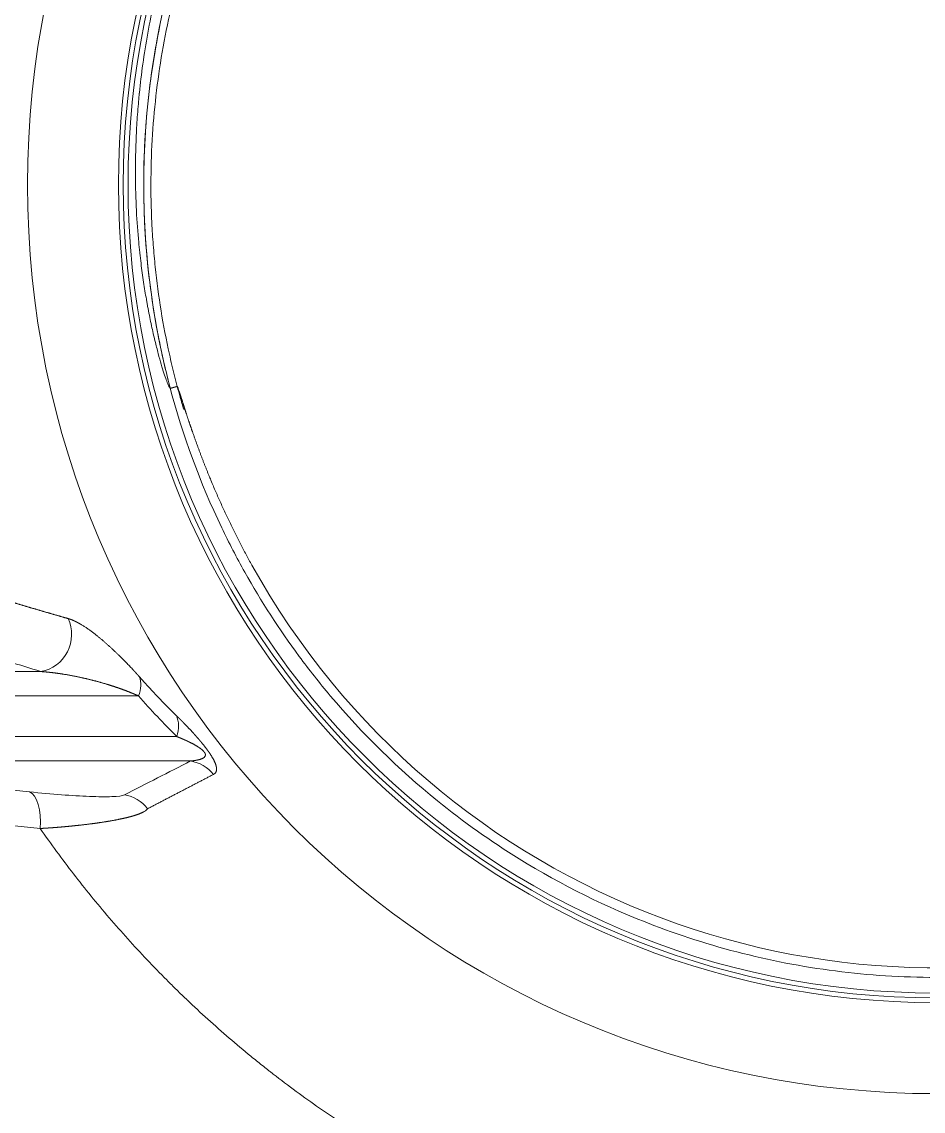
# Model space of a CAD drawing. Header units: millimetres. Extents: x 4664 to 8864, y -38 to 2932.
# Drawn here: x 8218.01 to 8249.65, y 1756.27 to 1794.49 of the extents above; entities that cross this region are included whole.
import ezdxf

# ---------------------------------------------------------------- set-up
doc = ezdxf.new("R2010")
doc.units = ezdxf.units.MM

msp = doc.modelspace()

# ---------------------------------------------------------------- linework, layer by layer
at = {"lineweight": 5}
for p, q in [((8209.429, 1771.695), (8218.681, 1771.695)), ((8222.109, 1770.839), (8209.603, 1770.839)), ((8209.603, 1769.414), (8223.449, 1769.414)), ((8223.935, 1768.558), (8209.429, 1768.558))]:
    msp.add_line(p, q, dxfattribs=at)
for radius in [31.888, 28.697, 28.528, 28.358]:
    msp.add_circle((8250.096, 1788.775), radius, dxfattribs=at)
msp.add_arc((8250.096, 1788.775), 27.471, 209.0561, 10.6295, dxfattribs=at)
at = {"lineweight": 5, "extrusion": (0, 0, -1)}
for centre, major_axis, ratio, start_param, end_param in [((8218.486, 1772.979), (-0.381, -1.249), 0.971679, 3.967045, 5.824969), ((8221.039, 1770.839), (-0.982, -0.861), 0.685493, 3.382416, 4.048812), ((8243.952, 1788.775), (28.646, 0), 0.967774, 2.368458, 2.437969), ((8222.379, 1769.414), (-0.92, -0.927), 0.712004, 3.391486, 4.097534), ((8223.74, 1767.274), (-0.593, 1.164), 0.984114, 0.629523, 1.361018), ((8250.291, 1755.641), (72.966, -11.202), 0.103887, 4.228301, 4.242301), ((8218.082, 1766.189), (-0.13, -1.299), 0.436932, 3.258064, 4.668755), ((8221.416, 1766.086), (0.596, -1.162), 0.984226, 3.773697, 4.519953), ((8250.096, 1754.357), (71.66, -11.206), 0.105691, 4.227721, 4.241721)]:
    msp.add_ellipse(centre, major_axis=major_axis, ratio=ratio, start_param=start_param, end_param=end_param, dxfattribs=at)
at = {"lineweight": 5}
for points, degree, knots in [([(8223.219, 1781.633), (8223.213, 1781.631), (8223.203, 1781.641), (8223.177, 1781.683), (8223.162, 1781.716), (8223.124, 1781.805), (8223.103, 1781.861), (8223.054, 1781.996), (8223.027, 1782.075), (8222.968, 1782.257), (8222.936, 1782.36), (8222.869, 1782.589), (8222.833, 1782.716), (8222.759, 1782.993), (8222.721, 1783.143), (8222.642, 1783.469), (8222.601, 1783.643), (8222.52, 1784.018), (8222.48, 1784.217), (8222.435, 1784.455), (8222.429, 1784.485), (8222.423, 1784.516), (8222.423, 1784.519), (8222.423, 1784.52), (8222.423, 1784.52), (8222.423, 1784.52), (8222.423, 1784.52), (8222.423, 1784.521), (8222.422, 1784.522), (8222.422, 1784.526), (8222.42, 1784.535), (8222.414, 1784.566), (8222.401, 1784.64), (8222.388, 1784.71), (8222.347, 1784.946), (8222.314, 1785.146), (8222.251, 1785.568), (8222.221, 1785.789), (8222.178, 1786.138), (8222.164, 1786.257), (8222.144, 1786.44), (8222.134, 1786.533), (8222.123, 1786.642), (8222.118, 1786.697), (8222.115, 1786.725), (8222.114, 1786.739), (8222.113, 1786.746), (8222.113, 1786.75), (8222.113, 1786.751), (8222.113, 1786.752), (8222.113, 1786.753), (8222.113, 1786.753), (8222.113, 1786.753), (8222.113, 1786.753), (8222.08, 1787.104), (8222.052, 1787.477), (8222.011, 1788.267), (8221.998, 1788.684), (8221.994, 1789.56), (8222.002, 1790.019), (8222.036, 1790.739), (8222.05, 1790.985), (8222.078, 1791.36), (8222.088, 1791.487), (8222.104, 1791.678), (8222.113, 1791.774), (8222.124, 1791.887), (8222.13, 1791.944), (8222.132, 1791.973), (8222.134, 1791.987), (8222.135, 1791.994), (8222.135, 1791.997), (8222.135, 1791.999), (8222.135, 1792), (8222.135, 1792.001), (8222.135, 1792.001), (8222.135, 1792.001), (8222.135, 1792.001), (8222.168, 1792.324), (8222.208, 1792.66), (8222.305, 1793.358), (8222.362, 1793.72), (8222.497, 1794.468), (8222.575, 1794.855), (8222.754, 1795.651), (8222.855, 1796.061), (8223.085, 1796.903), (8223.214, 1797.335), (8223.502, 1798.219), (8223.662, 1798.671), (8224.017, 1799.592), (8224.211, 1800.061), (8224.531, 1800.775), (8224.643, 1801.015), (8224.818, 1801.376), (8224.877, 1801.497), (8224.969, 1801.679), (8224.999, 1801.74), (8225.046, 1801.831), (8225.062, 1801.861), (8225.085, 1801.907), (8225.097, 1801.93), (8225.111, 1801.956), (8225.118, 1801.97), (8225.121, 1801.976), (8225.123, 1801.98), (8225.124, 1801.981), (8225.124, 1801.982), (8225.124, 1801.983), (8225.124, 1801.983), (8225.124, 1801.983), (8225.124, 1801.983), (8225.289, 1802.3), (8225.465, 1802.622), (8225.838, 1803.276), (8226.036, 1803.608), (8226.457, 1804.278), (8226.68, 1804.617), (8227.151, 1805.3), (8227.4, 1805.644), (8228.188, 1806.682), (8228.768, 1807.379), (8229.731, 1808.42), (8230.067, 1808.766), (8230.596, 1809.281), (8230.776, 1809.452), (8231.053, 1809.708), (8231.193, 1809.835), (8231.358, 1809.983), (8231.442, 1810.057), (8231.484, 1810.094), (8231.505, 1810.113), (8231.515, 1810.122), (8231.521, 1810.126), (8231.523, 1810.129), (8231.525, 1810.13), (8231.525, 1810.13), (8231.526, 1810.131), (8231.526, 1810.131), (8231.526, 1810.131), (8231.526, 1810.131), (8231.746, 1810.324), (8231.983, 1810.525), (8232.492, 1810.941), (8232.764, 1811.156), (8233.345, 1811.597), (8233.654, 1811.822), (8234.312, 1812.279), (8234.66, 1812.511), (8235.397, 1812.976), (8235.787, 1813.21), (8236.608, 1813.674), (8237.041, 1813.905), (8237.722, 1814.245), (8237.955, 1814.357), (8238.432, 1814.578), (8238.676, 1814.687), (8239.175, 1814.902), (8239.43, 1815.007), (8239.822, 1815.162), (8239.954, 1815.213), (8240.154, 1815.289), (8240.254, 1815.326), (8240.373, 1815.37), (8240.432, 1815.391), (8240.462, 1815.402), (8240.477, 1815.407), (8240.484, 1815.41), (8240.488, 1815.411), (8240.49, 1815.412), (8240.49, 1815.412), (8240.491, 1815.413), (8240.491, 1815.413), (8240.779, 1815.516), (8241.063, 1815.613), (8241.623, 1815.795), (8241.899, 1815.88), (8242.715, 1816.118), (8243.243, 1816.253), (8244.263, 1816.487), (8244.755, 1816.584), (8245.701, 1816.748), (8246.155, 1816.814), (8247.023, 1816.921), (8247.437, 1816.962), (8248.222, 1817.023), (8248.595, 1817.044), (8249.297, 1817.071), (8249.626, 1817.077), (8250.089, 1817.078), (8250.237, 1817.077), (8250.452, 1817.074), (8250.522, 1817.073), (8250.626, 1817.071), (8250.677, 1817.07), (8250.736, 1817.068), (8250.765, 1817.067), (8250.779, 1817.067), (8250.787, 1817.067), (8250.79, 1817.067), (8250.792, 1817.067), (8250.793, 1817.067), (8250.794, 1817.067), (8250.794, 1817.067), (8250.794, 1817.067), (8250.794, 1817.067), (8250.794, 1817.067), (8251.3, 1817.053), (8251.796, 1817.025), (8252.77, 1816.946), (8253.246, 1816.895), (8254.179, 1816.771), (8254.635, 1816.698), (8255.525, 1816.534), (8255.959, 1816.443), (8256.806, 1816.246), (8257.218, 1816.139), (8258.02, 1815.913), (8258.41, 1815.794), (8259.166, 1815.544), (8259.533, 1815.414), (8260.067, 1815.213), (8260.242, 1815.145), (8260.501, 1815.041), (8260.629, 1814.989), (8260.777, 1814.928), (8260.85, 1814.897), (8260.887, 1814.882), (8260.905, 1814.874), (8260.914, 1814.87), (8260.919, 1814.868), (8260.921, 1814.867), (8260.922, 1814.867), (8260.923, 1814.867), (8260.923, 1814.866), (8260.923, 1814.866), (8260.924, 1814.866), (8260.924, 1814.866), (8261.421, 1814.656), (8261.9, 1814.436), (8262.822, 1813.983), (8263.265, 1813.749), (8264.117, 1813.271), (8264.526, 1813.027), (8265.308, 1812.534), (8265.683, 1812.284), (8266.397, 1811.784), (8266.738, 1811.533), (8267.387, 1811.033), (8267.695, 1810.783), (8268.281, 1810.29), (8268.558, 1810.046), (8268.953, 1809.685), (8269.081, 1809.566), (8269.268, 1809.389), (8269.36, 1809.3), (8269.465, 1809.198), (8269.517, 1809.147), (8269.543, 1809.122), (8269.556, 1809.109), (8269.562, 1809.103), (8269.566, 1809.1), (8269.567, 1809.098), (8269.568, 1809.097), (8269.569, 1809.097), (8269.569, 1809.097), (8269.569, 1809.097), (8269.569, 1809.097), (8269.569, 1809.097), (8269.944, 1808.727), (8270.293, 1808.363), (8270.94, 1807.65), (8271.24, 1807.301), (8271.794, 1806.626), (8272.048, 1806.298), (8272.4, 1805.826), (8272.513, 1805.672), (8272.674, 1805.445), (8272.726, 1805.37), (8272.803, 1805.26), (8272.842, 1805.205), (8272.885, 1805.141), (8272.907, 1805.109), (8272.918, 1805.093), (8272.923, 1805.085), (8272.926, 1805.082), (8272.927, 1805.08), (8272.928, 1805.079), (8272.928, 1805.078), (8272.928, 1805.078), (8272.929, 1805.078), (8272.929, 1805.078), (8272.929, 1805.078), (8273.072, 1804.867), (8273.206, 1804.664), (8273.456, 1804.274), (8273.572, 1804.087), (8273.788, 1803.73), (8273.888, 1803.56), (8273.993, 1803.378), (8274.01, 1803.348), (8274.027, 1803.317), (8274.034, 1803.305), (8274.035, 1803.303), (8274.036, 1803.303), (8274.036, 1803.302), (8274.036, 1803.302), (8274.036, 1803.301), (8274.039, 1803.297), (8274.045, 1803.286), (8274.082, 1803.221), (8274.116, 1803.16), (8274.204, 1803.001), (8274.26, 1802.898), (8274.419, 1802.601), (8274.514, 1802.418), (8274.604, 1802.238), (8274.612, 1802.223), (8274.621, 1802.205), (8274.625, 1802.196), (8274.627, 1802.191), (8274.628, 1802.19), (8274.628, 1802.189), (8274.628, 1802.189), (8274.628, 1802.189), (8274.629, 1802.188), (8274.63, 1802.187), (8274.655, 1802.136), (8274.679, 1802.086), (8274.748, 1801.945), (8274.791, 1801.855), (8274.912, 1801.597), (8274.981, 1801.441), (8275.102, 1801.163), (8275.152, 1801.04), (8275.235, 1800.829), (8275.267, 1800.74), (8275.316, 1800.596), (8275.332, 1800.541), (8275.347, 1800.466), (8275.347, 1800.445), (8275.339, 1800.441)], 3, [0, 0, 0, 0, 0.003906, 0.003906, 0.007812, 0.007812, 0.011719, 0.011719, 0.015625, 0.015625, 0.019531, 0.019531, 0.023437, 0.023437, 0.027344, 0.027344, 0.03125, 0.03125, 0.035156, 0.035156, 0.035645, 0.035706, 0.035713, 0.035713, 0.035715, 0.035715, 0.035717, 0.035721, 0.035736, 0.035767, 0.035889, 0.036133, 0.037109, 0.039062, 0.039062, 0.046875, 0.046875, 0.054687, 0.054687, 0.058594, 0.058594, 0.060547, 0.061523, 0.062012, 0.062256, 0.062378, 0.062439, 0.062469, 0.062485, 0.062492, 0.062496, 0.062498, 0.062498, 0.0625, 0.0625, 0.078125, 0.078125, 0.09375, 0.09375, 0.109375, 0.109375, 0.117187, 0.117187, 0.121094, 0.121094, 0.123047, 0.124023, 0.124512, 0.124756, 0.124878, 0.124939, 0.124969, 0.124985, 0.124992, 0.124996, 0.124998, 0.124998, 0.125, 0.125, 0.140625, 0.140625, 0.15625, 0.15625, 0.171875, 0.171875, 0.1875, 0.1875, 0.203125, 0.203125, 0.21875, 0.21875, 0.234375, 0.234375, 0.242187, 0.242187, 0.246094, 0.246094, 0.248047, 0.248047, 0.249023, 0.249023, 0.249512, 0.249756, 0.249878, 0.249939, 0.249969, 0.249985, 0.249992, 0.249996, 0.249998, 0.249998, 0.25, 0.25, 0.265625, 0.265625, 0.28125, 0.28125, 0.296875, 0.296875, 0.3125, 0.3125, 0.34375, 0.34375, 0.359375, 0.359375, 0.367187, 0.367187, 0.371094, 0.373047, 0.374023, 0.374512, 0.374756, 0.374878, 0.374939, 0.374969, 0.374985, 0.374992, 0.374996, 0.374998, 0.374998, 0.375, 0.375, 0.390625, 0.390625, 0.40625, 0.40625, 0.421875, 0.421875, 0.4375, 0.4375, 0.453125, 0.453125, 0.46875, 0.46875, 0.476562, 0.476562, 0.484375, 0.484375, 0.492187, 0.492187, 0.496094, 0.496094, 0.498047, 0.499023, 0.499512, 0.499756, 0.499878, 0.499939, 0.499969, 0.499985, 0.499992, 0.499992, 0.5, 0.5, 0.507812, 0.507812, 0.515625, 0.515625, 0.53125, 0.53125, 0.546875, 0.546875, 0.5625, 0.5625, 0.578125, 0.578125, 0.59375, 0.59375, 0.609375, 0.609375, 0.617187, 0.617187, 0.621094, 0.621094, 0.623047, 0.624023, 0.624512, 0.624756, 0.624878, 0.624939, 0.624969, 0.624985, 0.624992, 0.624996, 0.624998, 0.624998, 0.625, 0.625, 0.640625, 0.640625, 0.65625, 0.65625, 0.671875, 0.671875, 0.6875, 0.6875, 0.703125, 0.703125, 0.71875, 0.71875, 0.734375, 0.734375, 0.742187, 0.742187, 0.746094, 0.748047, 0.749023, 0.749512, 0.749756, 0.749878, 0.749939, 0.749969, 0.749985, 0.749992, 0.749996, 0.749998, 0.749998, 0.75, 0.75, 0.765625, 0.765625, 0.78125, 0.78125, 0.796875, 0.796875, 0.8125, 0.8125, 0.828125, 0.828125, 0.84375, 0.84375, 0.859375, 0.859375, 0.867188, 0.867188, 0.871094, 0.873047, 0.874023, 0.874512, 0.874756, 0.874878, 0.874939, 0.874969, 0.874985, 0.874992, 0.874996, 0.874998, 0.874998, 0.875, 0.875, 0.890625, 0.890625, 0.90625, 0.90625, 0.921875, 0.921875, 0.929688, 0.929688, 0.933594, 0.933594, 0.935547, 0.936523, 0.937012, 0.937256, 0.937378, 0.937439, 0.937469, 0.937485, 0.937492, 0.937496, 0.937498, 0.937498, 0.9375, 0.9375, 0.945313, 0.945313, 0.953125, 0.953125, 0.960938, 0.960938, 0.961914, 0.962402, 0.962463, 0.962494, 0.962494, 0.962502, 0.962502, 0.962509, 0.962524, 0.962646, 0.962891, 0.964844, 0.964844, 0.96875, 0.96875, 0.976563, 0.976563, 0.977051, 0.977295, 0.977417, 0.977478, 0.977493, 0.977497, 0.977497, 0.977501, 0.977501, 0.977509, 0.977539, 0.978516, 0.978516, 0.980469, 0.980469, 0.984375, 0.984375, 0.988281, 0.988281, 0.992188, 0.992188, 0.996094, 0.996094, 1, 1, 1, 1]), ([(8275.339, 1800.441), (8275.122, 1800.912), (8274.632, 1801.9), (8273.501, 1803.872), (8272.145, 1805.792), (8269.855, 1808.457), (8267.236, 1810.825), (8263.274, 1813.397), (8260.045, 1814.83), (8257.234, 1815.672), (8254.374, 1816.335), (8251.445, 1816.632), (8246.748, 1816.513), (8242.69, 1815.76), (8237.758, 1813.829), (8234.711, 1812.038), (8231.459, 1809.524), (8228.962, 1807.03), (8226.544, 1803.702), (8224.848, 1800.609), (8223.121, 1796.22), (8222.255, 1791.585), (8222.276, 1786.886), (8222.661, 1783.972), (8223.449, 1780.542), (8224.465, 1777.779), (8226.089, 1774.653), (8227.366, 1772.679), (8229.549, 1769.917), (8232.067, 1767.448), (8235.892, 1764.731), (8240.617, 1762.39), (8245.784, 1761.124), (8251.663, 1760.839), (8256.335, 1761.494), (8261.362, 1763.222), (8264.491, 1764.887), (8267.85, 1767.267), (8270.453, 1769.657), (8273.012, 1772.89), (8274.53, 1775.406), (8275.546, 1777.52), (8276.654, 1780.258), (8277.553, 1783.682), (8278.021, 1788.364), (8277.775, 1792.48), (8276.629, 1797.676), (8274.751, 1802.001), (8271.789, 1806.363), (8269.374, 1808.927), (8265.748, 1811.921), (8262.18, 1814.012), (8257.205, 1815.782), (8253.737, 1816.425), (8249.637, 1816.661), (8246.113, 1816.416), (8242.11, 1815.491), (8238.802, 1814.269), (8235.148, 1812.365), (8231.844, 1809.912), (8228.564, 1806.559), (8226.184, 1803.203), (8224.108, 1798.997), (8222.886, 1795.068), (8222.14, 1789.868), (8222.327, 1785.532), (8223.015, 1782.402), (8223.219, 1781.635)], 3, [0, 0, 0, 0, 0.006314, 0.013403, 0.02746, 0.034433, 0.055153, 0.06884, 0.089355, 0.096186, 0.103009, 0.123487, 0.130312, 0.157651, 0.171295, 0.19176, 0.198582, 0.219083, 0.232739, 0.246379, 0.260023, 0.287433, 0.301147, 0.314851, 0.3217, 0.342232, 0.349066, 0.362718, 0.36954, 0.389996, 0.403578, 0.423785, 0.450318, 0.463364, 0.489074, 0.501707, 0.520457, 0.526663, 0.545233, 0.557589, 0.569977, 0.576192, 0.58243, 0.601358, 0.614143, 0.633596, 0.646759, 0.673678, 0.68739, 0.708264, 0.715298, 0.743767, 0.758145, 0.779887, 0.787177, 0.809164, 0.823878, 0.838617, 0.853388, 0.875637, 0.890481, 0.912656, 0.927319, 0.949033, 0.963265, 0.990966, 1, 1, 1, 1]), ([(8275.109, 1800.335), (8274.901, 1800.785), (8274.68, 1801.231), (8274.213, 1802.113), (8273.967, 1802.548), (8273.451, 1803.407), (8273.18, 1803.831), (8272.614, 1804.665), (8272.172, 1805.28), (8271.546, 1806.077), (8271.06, 1806.664), (8270.724, 1807.047), (8270.382, 1807.425), (8270.209, 1807.612), (8269.327, 1808.536), (8268.204, 1809.59), (8266.989, 1810.551), (8266.161, 1811.169), (8265.737, 1811.467), (8264.873, 1812.039), (8264.322, 1812.382), (8263.759, 1812.705), (8263.534, 1812.832), (8263.42, 1812.895), (8263.079, 1813.082), (8261.932, 1813.687), (8260.745, 1814.211), (8259.288, 1814.758), (8258.797, 1814.926), (8258.053, 1815.158), (8257.68, 1815.269), (8257.304, 1815.371), (8257.053, 1815.438), (8256.676, 1815.536), (8256.296, 1815.625), (8255.789, 1815.737), (8255.534, 1815.79), (8254.768, 1815.937), (8253.229, 1816.186), (8251.673, 1816.305), (8250.374, 1816.33), (8250.114, 1816.332), (8249.594, 1816.327), (8249.335, 1816.321), (8248.815, 1816.302), (8248.556, 1816.289), (8248.038, 1816.255), (8246.744, 1816.152), (8244.947, 1815.88), (8243.18, 1815.457), (8242.431, 1815.244), (8241.934, 1815.095), (8241.686, 1815.017), (8240.453, 1814.609), (8239.484, 1814.226), (8237.595, 1813.354), (8236.676, 1812.864), (8235.343, 1812.055), (8234.907, 1811.772), (8234.264, 1811.33), (8234.052, 1811.18), (8233.632, 1810.873), (8233.217, 1810.561), (8232.81, 1810.236), (8232.409, 1809.907), (8232.21, 1809.739), (8231.622, 1809.228), (8231.24, 1808.876), (8230.125, 1807.79), (8229.423, 1807.024), (8228.109, 1805.417), (8227.496, 1804.576), (8226.37, 1802.828), (8225.856, 1801.922), (8225.28, 1800.756), (8225.168, 1800.522), (8224.951, 1800.049), (8224.635, 1799.335), (8224.254, 1798.367), (8224.001, 1797.63), (8223.838, 1797.137), (8223.761, 1796.889), (8223.539, 1796.144), (8223.137, 1794.641), (8222.773, 1792.602), (8222.63, 1791.057), (8222.564, 1790.025), (8222.545, 1789.508), (8222.537, 1788.474), (8222.548, 1787.956), (8222.585, 1787.181), (8222.601, 1786.923), (8222.641, 1786.407), (8222.711, 1785.634), (8222.814, 1784.864), (8222.98, 1783.842), (8223.078, 1783.333), (8223.246, 1782.575), (8223.305, 1782.323), (8223.431, 1781.821), (8223.497, 1781.571), (8223.608, 1781.178), (8223.649, 1781.034), (8223.692, 1780.891)], 3, [0, 0, 0, 0, 0.018766, 0.018766, 0.037532, 0.037532, 0.056298, 0.056298, 0.075064, 0.084447, 0.09383, 0.103213, 0.103213, 0.112596, 0.112596, 0.150128, 0.168894, 0.168894, 0.18766, 0.18766, 0.206425, 0.211117, 0.211117, 0.215808, 0.215808, 0.225191, 0.262723, 0.262723, 0.281489, 0.281489, 0.290872, 0.295564, 0.295564, 0.300255, 0.309638, 0.309638, 0.319021, 0.319021, 0.337787, 0.375319, 0.375319, 0.384702, 0.384702, 0.394085, 0.394085, 0.403468, 0.403468, 0.412851, 0.450383, 0.469149, 0.478532, 0.478532, 0.487915, 0.487915, 0.525447, 0.525447, 0.562979, 0.562979, 0.581744, 0.581744, 0.591127, 0.591127, 0.60051, 0.609893, 0.609893, 0.619276, 0.619276, 0.638042, 0.638042, 0.675574, 0.675574, 0.713106, 0.713106, 0.750638, 0.750638, 0.760021, 0.760021, 0.769404, 0.78817, 0.797553, 0.797553, 0.806936, 0.806936, 0.825702, 0.863234, 0.882, 0.882, 0.900766, 0.900766, 0.919532, 0.919532, 0.928915, 0.928915, 0.938298, 0.957064, 0.957064, 0.975829, 0.975829, 0.985212, 0.985212, 0.994595, 0.994595, 1, 1, 1, 1]), ([(8223.465, 1781.698), (8223.474, 1781.7), (8223.539, 1781.5), (8223.564, 1781.426), (8223.605, 1781.298), (8223.67, 1781.096), (8223.734, 1780.893), (8223.785, 1780.734), (8223.867, 1780.489), (8223.936, 1780.284), (8224.005, 1780.087), (8224.29, 1779.27), (8224.608, 1778.497), (8225.259, 1776.915), (8226.082, 1775.433)], 2, [0, 0, 0, 0.03125, 0.03125, 0.0625, 0.0625, 0.125, 0.125, 0.1875, 0.1875, 0.25, 0.25, 0.5, 0.5, 1, 1, 1]), ([(8219.637, 1773.554), (8219.624, 1773.558), (8219.599, 1773.565), (8219.561, 1773.576), (8219.523, 1773.586), (8219.485, 1773.597), (8219.447, 1773.608), (8219.409, 1773.619), (8219.371, 1773.63), (8219.333, 1773.641), (8219.295, 1773.652), (8219.257, 1773.663), (8219.219, 1773.674), (8219.181, 1773.685), (8219.143, 1773.696), (8219.105, 1773.707), (8219.067, 1773.718), (8219.029, 1773.729), (8218.99, 1773.74), (8218.952, 1773.751), (8218.914, 1773.762), (8218.876, 1773.773), (8218.837, 1773.784), (8218.799, 1773.795), (8218.761, 1773.807), (8218.723, 1773.818), (8218.684, 1773.829), (8218.646, 1773.84), (8218.607, 1773.851), (8218.569, 1773.863), (8218.531, 1773.874), (8218.492, 1773.885), (8218.454, 1773.897), (8218.415, 1773.908), (8218.377, 1773.919), (8218.338, 1773.931), (8218.3, 1773.942), (8218.261, 1773.953), (8218.222, 1773.965), (8218.184, 1773.976), (8218.145, 1773.987), (8218.106, 1773.999), (8218.068, 1774.01), (8218.029, 1774.022), (8217.99, 1774.033), (8217.952, 1774.045), (8217.913, 1774.056), (8217.874, 1774.068), (8217.835, 1774.08), (8217.796, 1774.091), (8217.758, 1774.103), (8217.719, 1774.114), (8217.68, 1774.126), (8217.641, 1774.138), (8217.602, 1774.149), (8217.563, 1774.161), (8217.524, 1774.173), (8217.485, 1774.184), (8217.446, 1774.196), (8217.42, 1774.204), (8217.407, 1774.208)], 3, [0, 0, 0, 0, 0.016733, 0.033484, 0.050253, 0.06704, 0.083845, 0.100667, 0.117507, 0.134366, 0.151241, 0.168135, 0.185047, 0.201976, 0.218923, 0.235888, 0.252871, 0.269872, 0.28689, 0.303927, 0.320981, 0.338053, 0.355143, 0.37225, 0.389376, 0.406519, 0.42368, 0.440859, 0.458056, 0.475271, 0.492503, 0.509753, 0.527021, 0.544307, 0.561611, 0.578933, 0.596272, 0.613629, 0.631004, 0.648397, 0.665808, 0.683237, 0.700683, 0.718147, 0.735629, 0.753129, 0.770647, 0.788182, 0.805736, 0.823307, 0.840896, 0.858503, 0.876128, 0.89377, 0.911431, 0.929109, 0.946805, 0.964519, 0.98225, 1, 1, 1, 1]), ([(8222.134, 1771.515), (8222.132, 1771.516), (8222.129, 1771.52), (8222.124, 1771.525), (8222.12, 1771.531), (8222.115, 1771.536), (8222.11, 1771.541), (8222.105, 1771.547), (8222.101, 1771.552), (8222.096, 1771.557), (8222.091, 1771.563), (8222.086, 1771.568), (8222.082, 1771.573), (8222.077, 1771.578), (8222.072, 1771.584), (8222.067, 1771.589), (8222.062, 1771.594), (8222.058, 1771.6), (8222.053, 1771.605), (8222.048, 1771.61), (8222.043, 1771.615), (8222.039, 1771.621), (8222.034, 1771.626), (8222.029, 1771.631), (8222.024, 1771.637), (8222.02, 1771.642), (8222.015, 1771.647), (8222.01, 1771.652), (8222.005, 1771.658), (8222, 1771.663), (8221.996, 1771.668), (8221.991, 1771.673), (8221.986, 1771.678), (8221.981, 1771.684), (8221.977, 1771.689), (8221.972, 1771.694), (8221.967, 1771.699), (8221.962, 1771.704), (8221.957, 1771.71), (8221.953, 1771.715), (8221.948, 1771.72), (8221.943, 1771.725), (8221.938, 1771.73), (8221.934, 1771.736), (8221.929, 1771.741), (8221.924, 1771.746), (8221.919, 1771.751), (8221.899, 1771.773), (8221.864, 1771.811), (8221.813, 1771.865), (8221.761, 1771.919), (8221.715, 1771.967), (8221.675, 1772.008), (8221.641, 1772.043), (8221.606, 1772.078), (8221.572, 1772.113), (8221.538, 1772.147), (8221.503, 1772.181), (8221.469, 1772.215), (8221.434, 1772.249), (8221.4, 1772.283), (8221.365, 1772.316), (8221.317, 1772.363), (8221.255, 1772.422), (8221.18, 1772.492), (8221.105, 1772.561), (8221.031, 1772.628), (8220.957, 1772.693), (8220.884, 1772.757), (8220.811, 1772.819), (8220.739, 1772.879), (8220.657, 1772.945), (8220.568, 1773.015), (8220.472, 1773.088), (8220.378, 1773.157), (8220.286, 1773.221), (8220.195, 1773.281), (8220.133, 1773.32), (8220.097, 1773.341), (8220.087, 1773.347), (8220.077, 1773.353), (8220.067, 1773.359), (8220.057, 1773.365), (8220.047, 1773.371), (8220.037, 1773.377), (8220.027, 1773.382), (8220.017, 1773.388), (8220.007, 1773.394), (8219.997, 1773.399), (8219.987, 1773.404), (8219.977, 1773.41), (8219.967, 1773.415), (8219.958, 1773.42), (8219.948, 1773.425), (8219.939, 1773.43), (8219.929, 1773.435), (8219.919, 1773.44), (8219.91, 1773.445), (8219.901, 1773.449), (8219.891, 1773.454), (8219.882, 1773.458), (8219.872, 1773.463), (8219.863, 1773.467), (8219.854, 1773.472), (8219.845, 1773.476), (8219.836, 1773.48), (8219.827, 1773.484), (8219.817, 1773.488), (8219.808, 1773.492), (8219.799, 1773.496), (8219.791, 1773.5), (8219.782, 1773.503), (8219.773, 1773.507), (8219.764, 1773.51), (8219.755, 1773.514), (8219.747, 1773.517), (8219.738, 1773.52), (8219.729, 1773.524), (8219.721, 1773.527), (8219.712, 1773.53), (8219.704, 1773.533), (8219.695, 1773.536), (8219.687, 1773.539), (8219.678, 1773.541), (8219.67, 1773.544), (8219.662, 1773.547), (8219.653, 1773.549), (8219.645, 1773.552), (8219.64, 1773.553), (8219.637, 1773.554)], 3, [0, 0, 0, 0, 0.001322, 0.002647, 0.003973, 0.005302, 0.006632, 0.007965, 0.0093, 0.010636, 0.011975, 0.013316, 0.014659, 0.016005, 0.017352, 0.018701, 0.020053, 0.021406, 0.022762, 0.02412, 0.02548, 0.026842, 0.028207, 0.029573, 0.030942, 0.032313, 0.033685, 0.035061, 0.036438, 0.037817, 0.039199, 0.040583, 0.041969, 0.043357, 0.044748, 0.046141, 0.047535, 0.048933, 0.050332, 0.051734, 0.053137, 0.054543, 0.055952, 0.057362, 0.058775, 0.06019, 0.061608, 0.063027, 0.078032, 0.093455, 0.1093, 0.125573, 0.13638, 0.147294, 0.158316, 0.169445, 0.180685, 0.192034, 0.203495, 0.215068, 0.226754, 0.238554, 0.250469, 0.276958, 0.30377, 0.330914, 0.358396, 0.386224, 0.414403, 0.442942, 0.471845, 0.501119, 0.542073, 0.583224, 0.624587, 0.666176, 0.708006, 0.750091, 0.755083, 0.760071, 0.765055, 0.770035, 0.775011, 0.779983, 0.784951, 0.789915, 0.794876, 0.799832, 0.804784, 0.809733, 0.814678, 0.819619, 0.824556, 0.82949, 0.83442, 0.839346, 0.844268, 0.849187, 0.854102, 0.859014, 0.863922, 0.868826, 0.873727, 0.878625, 0.883519, 0.88841, 0.893297, 0.89818, 0.903061, 0.907938, 0.912812, 0.917682, 0.922549, 0.927413, 0.932274, 0.937131, 0.941985, 0.946837, 0.951685, 0.95653, 0.961372, 0.966211, 0.971046, 0.975879, 0.980709, 0.985536, 0.99036, 0.995182, 1, 1, 1, 1]), ([(8218.681, 1771.695), (8218.685, 1771.695), (8218.693, 1771.694), (8218.705, 1771.693), (8218.716, 1771.693), (8218.728, 1771.692), (8218.74, 1771.691), (8218.753, 1771.69), (8218.765, 1771.689), (8218.778, 1771.688), (8218.79, 1771.687), (8218.803, 1771.686), (8218.816, 1771.685), (8218.829, 1771.684), (8218.843, 1771.682), (8218.856, 1771.681), (8218.87, 1771.68), (8218.884, 1771.679), (8218.898, 1771.677), (8218.912, 1771.676), (8218.926, 1771.674), (8218.941, 1771.673), (8218.956, 1771.672), (8218.971, 1771.67), (8218.986, 1771.668), (8219.001, 1771.667), (8219.016, 1771.665), (8219.032, 1771.663), (8219.047, 1771.662), (8219.063, 1771.66), (8219.079, 1771.658), (8219.095, 1771.656), (8219.112, 1771.654), (8219.128, 1771.652), (8219.145, 1771.65), (8219.162, 1771.648), (8219.179, 1771.646), (8219.196, 1771.643), (8219.213, 1771.641), (8219.231, 1771.639), (8219.248, 1771.636), (8219.266, 1771.634), (8219.284, 1771.631), (8219.303, 1771.629), (8219.321, 1771.626), (8219.34, 1771.623), (8219.358, 1771.621), (8219.377, 1771.618), (8219.396, 1771.615), (8219.416, 1771.612), (8219.435, 1771.609), (8219.455, 1771.606), (8219.489, 1771.6), (8219.539, 1771.592), (8219.602, 1771.582), (8219.663, 1771.571), (8219.721, 1771.56), (8219.778, 1771.55), (8219.832, 1771.539), (8219.884, 1771.529), (8219.934, 1771.519), (8219.981, 1771.509), (8220.026, 1771.499), (8220.069, 1771.49), (8220.11, 1771.481), (8220.148, 1771.473), (8220.184, 1771.465), (8220.217, 1771.457), (8220.248, 1771.45), (8220.277, 1771.443), (8220.31, 1771.436), (8220.349, 1771.426), (8220.395, 1771.415), (8220.439, 1771.404), (8220.484, 1771.393), (8220.527, 1771.382), (8220.57, 1771.37), (8220.612, 1771.359), (8220.654, 1771.348), (8220.694, 1771.337), (8220.735, 1771.326), (8220.774, 1771.315), (8220.813, 1771.304), (8220.851, 1771.293), (8220.888, 1771.282), (8220.925, 1771.271), (8220.961, 1771.261), (8220.993, 1771.251), (8221.02, 1771.243), (8221.044, 1771.236), (8221.067, 1771.228), (8221.09, 1771.221), (8221.113, 1771.214), (8221.136, 1771.207), (8221.158, 1771.2), (8221.181, 1771.192), (8221.203, 1771.185), (8221.225, 1771.178), (8221.247, 1771.171), (8221.269, 1771.164), (8221.291, 1771.156), (8221.312, 1771.149), (8221.334, 1771.142), (8221.355, 1771.135), (8221.376, 1771.127), (8221.397, 1771.12), (8221.418, 1771.113), (8221.438, 1771.106), (8221.459, 1771.098), (8221.479, 1771.091), (8221.5, 1771.084), (8221.52, 1771.077), (8221.54, 1771.069), (8221.559, 1771.062), (8221.579, 1771.055), (8221.598, 1771.048), (8221.618, 1771.041), (8221.637, 1771.034), (8221.656, 1771.026), (8221.675, 1771.019), (8221.693, 1771.012), (8221.712, 1771.005), (8221.73, 1770.998), (8221.749, 1770.991), (8221.767, 1770.984), (8221.785, 1770.977), (8221.802, 1770.97), (8221.82, 1770.962), (8221.837, 1770.955), (8221.855, 1770.948), (8221.872, 1770.941), (8221.889, 1770.935), (8221.906, 1770.928), (8221.922, 1770.921), (8221.939, 1770.914), (8221.955, 1770.907), (8221.971, 1770.9), (8221.987, 1770.893), (8222.003, 1770.886), (8222.019, 1770.879), (8222.034, 1770.873), (8222.049, 1770.866), (8222.065, 1770.859), (8222.08, 1770.852), (8222.094, 1770.846), (8222.104, 1770.841), (8222.109, 1770.839)], 3, [0, 0, 0, 0, 0.003698, 0.007443, 0.011237, 0.015079, 0.01897, 0.022908, 0.026895, 0.030929, 0.035012, 0.039143, 0.043323, 0.04755, 0.051826, 0.056149, 0.060521, 0.064941, 0.069409, 0.073926, 0.07849, 0.083103, 0.087764, 0.092473, 0.09723, 0.102035, 0.106889, 0.111791, 0.116741, 0.121739, 0.126785, 0.131879, 0.137022, 0.142212, 0.147451, 0.152738, 0.158073, 0.163457, 0.168888, 0.174368, 0.179896, 0.185472, 0.191096, 0.196769, 0.202489, 0.208258, 0.214075, 0.21994, 0.225853, 0.231814, 0.237824, 0.243882, 0.249987, 0.270025, 0.289338, 0.307927, 0.325791, 0.34293, 0.359344, 0.375033, 0.389998, 0.404238, 0.417754, 0.430545, 0.442611, 0.453952, 0.464569, 0.47446, 0.483628, 0.49207, 0.499788, 0.513325, 0.526641, 0.539736, 0.552611, 0.565265, 0.577698, 0.58991, 0.601901, 0.613672, 0.625222, 0.636551, 0.64766, 0.658547, 0.669214, 0.679661, 0.689886, 0.699891, 0.706514, 0.713086, 0.719607, 0.726077, 0.732496, 0.738864, 0.745181, 0.751448, 0.757663, 0.763827, 0.769941, 0.776003, 0.782015, 0.787976, 0.793886, 0.799745, 0.805553, 0.811311, 0.817017, 0.822673, 0.828278, 0.833832, 0.839335, 0.844787, 0.850189, 0.855539, 0.860839, 0.866088, 0.871287, 0.876434, 0.881531, 0.886577, 0.891572, 0.896517, 0.901411, 0.906254, 0.911046, 0.915788, 0.920479, 0.92512, 0.929709, 0.934248, 0.938737, 0.943175, 0.947562, 0.951899, 0.956185, 0.96042, 0.964606, 0.96874, 0.972824, 0.976858, 0.980841, 0.984773, 0.988656, 0.992487, 0.996269, 1, 1, 1, 1]), ([(8223.434, 1770.151), (8223.428, 1770.156), (8223.418, 1770.166), (8223.402, 1770.182), (8223.386, 1770.198), (8223.37, 1770.214), (8223.354, 1770.229), (8223.338, 1770.245), (8223.322, 1770.261), (8223.306, 1770.277), (8223.29, 1770.293), (8223.274, 1770.308), (8223.258, 1770.324), (8223.242, 1770.34), (8223.226, 1770.356), (8223.21, 1770.372), (8223.195, 1770.388), (8223.179, 1770.403), (8223.163, 1770.419), (8223.147, 1770.435), (8223.131, 1770.451), (8223.116, 1770.467), (8223.1, 1770.483), (8223.084, 1770.499), (8223.069, 1770.515), (8223.053, 1770.531), (8223.037, 1770.547), (8223.022, 1770.563), (8223.006, 1770.578), (8222.991, 1770.594), (8222.975, 1770.61), (8222.959, 1770.626), (8222.944, 1770.642), (8222.928, 1770.658), (8222.913, 1770.674), (8222.897, 1770.69), (8222.882, 1770.706), (8222.867, 1770.722), (8222.851, 1770.738), (8222.836, 1770.754), (8222.82, 1770.77), (8222.805, 1770.786), (8222.79, 1770.802), (8222.774, 1770.818), (8222.759, 1770.834), (8222.744, 1770.851), (8222.729, 1770.867), (8222.713, 1770.883), (8222.698, 1770.899), (8222.683, 1770.915), (8222.668, 1770.931), (8222.653, 1770.947), (8222.638, 1770.963), (8222.622, 1770.979), (8222.607, 1770.995), (8222.592, 1771.012), (8222.577, 1771.028), (8222.562, 1771.044), (8222.547, 1771.06), (8222.532, 1771.076), (8222.517, 1771.092), (8222.502, 1771.108), (8222.487, 1771.125), (8222.472, 1771.141), (8222.457, 1771.157), (8222.442, 1771.173), (8222.427, 1771.189), (8222.413, 1771.206), (8222.398, 1771.222), (8222.383, 1771.238), (8222.368, 1771.254), (8222.353, 1771.27), (8222.339, 1771.287), (8222.324, 1771.303), (8222.309, 1771.319), (8222.294, 1771.335), (8222.28, 1771.352), (8222.265, 1771.368), (8222.25, 1771.384), (8222.236, 1771.4), (8222.221, 1771.417), (8222.207, 1771.433), (8222.192, 1771.449), (8222.177, 1771.466), (8222.163, 1771.482), (8222.148, 1771.498), (8222.139, 1771.509), (8222.134, 1771.515)], 3, [0, 0, 0, 0, 0.012165, 0.024321, 0.036467, 0.048603, 0.06073, 0.072848, 0.084956, 0.097054, 0.109143, 0.121222, 0.133292, 0.145352, 0.157402, 0.169443, 0.181475, 0.193496, 0.205509, 0.217512, 0.229505, 0.241489, 0.253463, 0.265427, 0.277382, 0.289328, 0.301264, 0.31319, 0.325107, 0.337015, 0.348913, 0.360801, 0.37268, 0.384549, 0.396409, 0.408259, 0.4201, 0.431931, 0.443752, 0.455564, 0.467367, 0.47916, 0.490943, 0.502717, 0.514482, 0.526237, 0.537982, 0.549718, 0.561444, 0.573161, 0.584868, 0.596566, 0.608254, 0.619933, 0.631602, 0.643262, 0.654912, 0.666553, 0.678184, 0.689806, 0.701418, 0.713021, 0.724614, 0.736197, 0.747772, 0.759336, 0.770891, 0.782437, 0.793973, 0.8055, 0.817017, 0.828524, 0.840023, 0.851511, 0.86299, 0.87446, 0.88592, 0.897371, 0.908812, 0.920244, 0.931666, 0.943079, 0.954482, 0.965876, 0.97726, 0.988635, 1, 1, 1, 1]), ([(8224.737, 1768.087), (8224.737, 1768.087), (8224.739, 1768.088), (8224.741, 1768.089), (8224.743, 1768.09), (8224.745, 1768.091), (8224.747, 1768.092), (8224.749, 1768.094), (8224.751, 1768.095), (8224.753, 1768.096), (8224.754, 1768.097), (8224.756, 1768.098), (8224.758, 1768.099), (8224.76, 1768.101), (8224.762, 1768.102), (8224.763, 1768.103), (8224.765, 1768.104), (8224.767, 1768.105), (8224.769, 1768.107), (8224.77, 1768.108), (8224.772, 1768.109), (8224.774, 1768.11), (8224.775, 1768.112), (8224.777, 1768.113), (8224.778, 1768.114), (8224.78, 1768.116), (8224.782, 1768.117), (8224.783, 1768.118), (8224.785, 1768.12), (8224.786, 1768.121), (8224.788, 1768.122), (8224.789, 1768.124), (8224.79, 1768.125), (8224.792, 1768.127), (8224.793, 1768.128), (8224.795, 1768.129), (8224.796, 1768.131), (8224.797, 1768.132), (8224.799, 1768.134), (8224.8, 1768.135), (8224.801, 1768.137), (8224.802, 1768.138), (8224.803, 1768.14), (8224.805, 1768.141), (8224.806, 1768.143), (8224.807, 1768.144), (8224.808, 1768.146), (8224.812, 1768.151), (8224.817, 1768.16), (8224.824, 1768.173), (8224.83, 1768.187), (8224.835, 1768.203), (8224.839, 1768.219), (8224.842, 1768.236), (8224.843, 1768.25), (8224.844, 1768.263), (8224.844, 1768.272), (8224.844, 1768.282), (8224.844, 1768.291), (8224.843, 1768.301), (8224.842, 1768.311), (8224.841, 1768.321), (8224.84, 1768.332), (8224.838, 1768.343), (8224.836, 1768.353), (8224.834, 1768.364), (8224.831, 1768.376), (8224.828, 1768.387), (8224.825, 1768.398), (8224.822, 1768.41), (8224.818, 1768.422), (8224.813, 1768.437), (8224.807, 1768.455), (8224.798, 1768.477), (8224.789, 1768.499), (8224.779, 1768.522), (8224.769, 1768.545), (8224.757, 1768.569), (8224.745, 1768.593), (8224.732, 1768.618), (8224.718, 1768.643), (8224.703, 1768.669), (8224.688, 1768.695), (8224.671, 1768.722), (8224.658, 1768.744), (8224.647, 1768.761), (8224.64, 1768.772), (8224.633, 1768.783), (8224.626, 1768.794), (8224.618, 1768.805), (8224.611, 1768.816), (8224.603, 1768.828), (8224.595, 1768.839), (8224.587, 1768.851), (8224.579, 1768.863), (8224.57, 1768.875), (8224.562, 1768.887), (8224.553, 1768.899), (8224.545, 1768.911), (8224.536, 1768.924), (8224.527, 1768.936), (8224.517, 1768.949), (8224.505, 1768.966), (8224.488, 1768.988), (8224.468, 1769.015), (8224.448, 1769.042), (8224.427, 1769.068), (8224.406, 1769.095), (8224.384, 1769.122), (8224.363, 1769.149), (8224.345, 1769.171), (8224.331, 1769.189), (8224.32, 1769.201), (8224.31, 1769.214), (8224.299, 1769.226), (8224.289, 1769.239), (8224.278, 1769.252), (8224.268, 1769.264), (8224.257, 1769.277), (8224.246, 1769.29), (8224.235, 1769.303), (8224.224, 1769.316), (8224.213, 1769.329), (8224.202, 1769.342), (8224.19, 1769.355), (8224.179, 1769.368), (8224.168, 1769.381), (8224.156, 1769.394), (8224.145, 1769.407), (8224.133, 1769.42), (8224.121, 1769.434), (8224.109, 1769.447), (8224.098, 1769.46), (8224.086, 1769.473), (8224.074, 1769.487), (8224.061, 1769.5), (8224.049, 1769.514), (8224.037, 1769.527), (8224.025, 1769.541), (8224.009, 1769.558), (8223.991, 1769.578), (8223.97, 1769.6), (8223.949, 1769.623), (8223.928, 1769.646), (8223.906, 1769.669), (8223.885, 1769.692), (8223.864, 1769.715), (8223.842, 1769.737), (8223.821, 1769.76), (8223.799, 1769.783), (8223.777, 1769.805), (8223.755, 1769.828), (8223.734, 1769.85), (8223.715, 1769.869), (8223.701, 1769.884), (8223.69, 1769.895), (8223.679, 1769.906), (8223.668, 1769.918), (8223.657, 1769.929), (8223.645, 1769.94), (8223.634, 1769.952), (8223.623, 1769.963), (8223.612, 1769.975), (8223.6, 1769.986), (8223.589, 1769.997), (8223.577, 1770.009), (8223.565, 1770.021), (8223.554, 1770.032), (8223.542, 1770.044), (8223.53, 1770.056), (8223.518, 1770.067), (8223.507, 1770.079), (8223.495, 1770.091), (8223.483, 1770.103), (8223.47, 1770.115), (8223.458, 1770.127), (8223.446, 1770.139), (8223.438, 1770.147), (8223.434, 1770.151)], 3, [0, 0, 0, 0, 0.002985, 0.005959, 0.00892, 0.011868, 0.014805, 0.017729, 0.020641, 0.023541, 0.026428, 0.029304, 0.032167, 0.035018, 0.037857, 0.040683, 0.043498, 0.0463, 0.04909, 0.051868, 0.054634, 0.057388, 0.06013, 0.062859, 0.065577, 0.068282, 0.070975, 0.073657, 0.076326, 0.078983, 0.081628, 0.084261, 0.086882, 0.089491, 0.092088, 0.094673, 0.097246, 0.099807, 0.102356, 0.104893, 0.107418, 0.109932, 0.112433, 0.114922, 0.1174, 0.119866, 0.122319, 0.124761, 0.143506, 0.161931, 0.180043, 0.197849, 0.215354, 0.232566, 0.249492, 0.257781, 0.265949, 0.273996, 0.281926, 0.289738, 0.297435, 0.305017, 0.312486, 0.319845, 0.327094, 0.334235, 0.34127, 0.348201, 0.35503, 0.361759, 0.36839, 0.374926, 0.385963, 0.396705, 0.407166, 0.417361, 0.427305, 0.437018, 0.446517, 0.455823, 0.464957, 0.473941, 0.4828, 0.491559, 0.500242, 0.503629, 0.507017, 0.510408, 0.513803, 0.517204, 0.520614, 0.524035, 0.527467, 0.530914, 0.534377, 0.537857, 0.541357, 0.544878, 0.548422, 0.551991, 0.555587, 0.55921, 0.562863, 0.570546, 0.57825, 0.585988, 0.593774, 0.601621, 0.609542, 0.61755, 0.625657, 0.629442, 0.633258, 0.637106, 0.640985, 0.644898, 0.648845, 0.652827, 0.656844, 0.660897, 0.664987, 0.669115, 0.673282, 0.677487, 0.681733, 0.686019, 0.690345, 0.694714, 0.699125, 0.703578, 0.708075, 0.712616, 0.717201, 0.721831, 0.726506, 0.731228, 0.735996, 0.74081, 0.745672, 0.750582, 0.758939, 0.767371, 0.77588, 0.784467, 0.793134, 0.801883, 0.810714, 0.819629, 0.82863, 0.837717, 0.846893, 0.856158, 0.865514, 0.874961, 0.879677, 0.884434, 0.889234, 0.894076, 0.898961, 0.903888, 0.908859, 0.913872, 0.918928, 0.924027, 0.929169, 0.934355, 0.939584, 0.944856, 0.950173, 0.955533, 0.960937, 0.966385, 0.971877, 0.977413, 0.982993, 0.988618, 0.994287, 1, 1, 1, 1]), ([(8223.449, 1769.414), (8223.452, 1769.413), (8223.458, 1769.411), (8223.466, 1769.407), (8223.475, 1769.404), (8223.483, 1769.401), (8223.491, 1769.397), (8223.5, 1769.394), (8223.508, 1769.391), (8223.516, 1769.387), (8223.524, 1769.384), (8223.532, 1769.381), (8223.54, 1769.377), (8223.549, 1769.374), (8223.557, 1769.371), (8223.565, 1769.367), (8223.573, 1769.364), (8223.581, 1769.361), (8223.588, 1769.357), (8223.596, 1769.354), (8223.604, 1769.351), (8223.612, 1769.347), (8223.62, 1769.344), (8223.627, 1769.341), (8223.635, 1769.338), (8223.643, 1769.334), (8223.65, 1769.331), (8223.658, 1769.328), (8223.666, 1769.325), (8223.673, 1769.321), (8223.681, 1769.318), (8223.688, 1769.315), (8223.695, 1769.312), (8223.703, 1769.308), (8223.71, 1769.305), (8223.717, 1769.302), (8223.725, 1769.299), (8223.732, 1769.295), (8223.739, 1769.292), (8223.746, 1769.289), (8223.753, 1769.286), (8223.76, 1769.283), (8223.767, 1769.279), (8223.774, 1769.276), (8223.781, 1769.273), (8223.788, 1769.27), (8223.795, 1769.267), (8223.802, 1769.263), (8223.809, 1769.26), (8223.816, 1769.257), (8223.823, 1769.254), (8223.829, 1769.251), (8223.836, 1769.248), (8223.843, 1769.245), (8223.849, 1769.241), (8223.856, 1769.238), (8223.862, 1769.235), (8223.869, 1769.232), (8223.875, 1769.229), (8223.882, 1769.226), (8223.888, 1769.223), (8223.894, 1769.22), (8223.901, 1769.217), (8223.907, 1769.213), (8223.913, 1769.21), (8223.919, 1769.207), (8223.926, 1769.204), (8223.938, 1769.198), (8223.958, 1769.188), (8223.984, 1769.175), (8224.008, 1769.162), (8224.032, 1769.149), (8224.056, 1769.137), (8224.078, 1769.124), (8224.099, 1769.112), (8224.12, 1769.1), (8224.137, 1769.09), (8224.15, 1769.082), (8224.16, 1769.076), (8224.17, 1769.069), (8224.18, 1769.063), (8224.19, 1769.057), (8224.199, 1769.051), (8224.208, 1769.045), (8224.217, 1769.039), (8224.226, 1769.034), (8224.234, 1769.028), (8224.243, 1769.022), (8224.251, 1769.016), (8224.259, 1769.011), (8224.267, 1769.005), (8224.275, 1768.999), (8224.282, 1768.994), (8224.289, 1768.988), (8224.296, 1768.983), (8224.303, 1768.978), (8224.31, 1768.972), (8224.318, 1768.966), (8224.326, 1768.959), (8224.334, 1768.952), (8224.342, 1768.945), (8224.349, 1768.939), (8224.356, 1768.932), (8224.363, 1768.925), (8224.37, 1768.919), (8224.376, 1768.912), (8224.382, 1768.906), (8224.388, 1768.9), (8224.394, 1768.893), (8224.399, 1768.887), (8224.404, 1768.881), (8224.409, 1768.875), (8224.414, 1768.869), (8224.418, 1768.862), (8224.422, 1768.856), (8224.426, 1768.85), (8224.429, 1768.845), (8224.433, 1768.839), (8224.436, 1768.833), (8224.439, 1768.827), (8224.441, 1768.821), (8224.443, 1768.816), (8224.445, 1768.81), (8224.447, 1768.805), (8224.45, 1768.796), (8224.452, 1768.784), (8224.452, 1768.769), (8224.451, 1768.755), (8224.448, 1768.742), (8224.443, 1768.728), (8224.435, 1768.716), (8224.426, 1768.703), (8224.415, 1768.691), (8224.402, 1768.679), (8224.387, 1768.668), (8224.369, 1768.657), (8224.35, 1768.647), (8224.329, 1768.637), (8224.305, 1768.628), (8224.28, 1768.619), (8224.259, 1768.612), (8224.244, 1768.608), (8224.236, 1768.606), (8224.227, 1768.604), (8224.218, 1768.601), (8224.209, 1768.599), (8224.2, 1768.597), (8224.19, 1768.595), (8224.181, 1768.593), (8224.171, 1768.591), (8224.161, 1768.589), (8224.151, 1768.587), (8224.14, 1768.585), (8224.13, 1768.583), (8224.119, 1768.581), (8224.108, 1768.579), (8224.097, 1768.577), (8224.085, 1768.575), (8224.074, 1768.574), (8224.062, 1768.572), (8224.05, 1768.571), (8224.038, 1768.569), (8224.026, 1768.567), (8224.014, 1768.566), (8224.001, 1768.565), (8223.988, 1768.563), (8223.975, 1768.562), (8223.962, 1768.561), (8223.949, 1768.559), (8223.94, 1768.558), (8223.935, 1768.558)], 3, [0, 0, 0, 0, 0.004557, 0.009091, 0.013601, 0.018088, 0.022551, 0.02699, 0.031406, 0.035798, 0.040167, 0.044512, 0.048834, 0.053132, 0.057407, 0.061658, 0.065885, 0.070089, 0.07427, 0.078427, 0.082561, 0.086671, 0.090757, 0.094821, 0.09886, 0.102877, 0.106869, 0.110839, 0.114784, 0.118707, 0.122606, 0.126481, 0.130334, 0.134162, 0.137968, 0.14175, 0.145508, 0.149243, 0.152955, 0.156643, 0.160308, 0.16395, 0.167568, 0.171163, 0.174735, 0.178284, 0.181809, 0.18531, 0.188789, 0.192244, 0.195676, 0.199085, 0.20247, 0.205832, 0.209171, 0.212487, 0.215779, 0.219048, 0.222295, 0.225517, 0.228717, 0.231894, 0.235047, 0.238178, 0.241285, 0.244369, 0.24743, 0.250468, 0.263568, 0.276172, 0.288282, 0.299898, 0.311022, 0.321656, 0.331803, 0.341463, 0.350641, 0.355405, 0.360062, 0.364612, 0.369056, 0.373395, 0.377627, 0.381755, 0.385779, 0.389698, 0.393515, 0.397229, 0.40084, 0.404351, 0.407761, 0.411072, 0.414285, 0.4174, 0.420419, 0.423344, 0.426174, 0.429742, 0.433194, 0.436534, 0.439766, 0.442893, 0.44592, 0.448852, 0.451693, 0.45445, 0.457129, 0.459736, 0.46228, 0.464768, 0.467208, 0.46961, 0.471983, 0.474338, 0.476683, 0.47903, 0.481388, 0.483768, 0.48618, 0.488632, 0.491133, 0.493693, 0.496319, 0.499018, 0.501796, 0.509925, 0.518848, 0.528646, 0.539381, 0.551099, 0.563836, 0.57762, 0.592472, 0.60841, 0.625448, 0.643599, 0.66287, 0.683271, 0.704809, 0.727488, 0.751314, 0.758423, 0.765636, 0.772953, 0.780375, 0.787901, 0.795532, 0.803267, 0.811107, 0.819051, 0.8271, 0.835254, 0.843513, 0.851876, 0.860345, 0.868918, 0.877597, 0.886381, 0.895269, 0.904264, 0.913363, 0.922568, 0.931877, 0.941293, 0.950814, 0.96044, 0.970172, 0.980009, 0.989952, 1, 1, 1, 1]), ([(8222.425, 1766.884), (8222.465, 1766.905), (8222.545, 1766.946), (8222.664, 1767.008), (8222.783, 1767.07), (8222.902, 1767.132), (8223.02, 1767.194), (8223.137, 1767.255), (8223.254, 1767.316), (8223.371, 1767.377), (8223.487, 1767.437), (8223.603, 1767.498), (8223.719, 1767.558), (8223.833, 1767.617), (8223.948, 1767.677), (8224.062, 1767.736), (8224.176, 1767.795), (8224.289, 1767.854), (8224.401, 1767.913), (8224.514, 1767.971), (8224.625, 1768.029), (8224.7, 1768.068), (8224.737, 1768.087)], 3, [0, 0, 0, 0, 0.051942, 0.103679, 0.155212, 0.206541, 0.257665, 0.308584, 0.3593, 0.409811, 0.460117, 0.51022, 0.560117, 0.609811, 0.6593, 0.708584, 0.757665, 0.806541, 0.855212, 0.903679, 0.951942, 1, 1, 1, 1]), ([(8221.611, 1767.37), (8221.541, 1767.334), (8221.383, 1767.315), (8220.95, 1767.299), (8220.684, 1767.303), (8220.085, 1767.327), (8219.749, 1767.347), (8219.044, 1767.4), (8218.67, 1767.434), (8218.277, 1767.473)], 3, [0, 0, 0, 0, 0.25, 0.25, 0.5, 0.5, 0.75, 0.75, 1, 1, 1, 1]), ([(8218.655, 1766.189), (8218.659, 1766.189), (8218.667, 1766.19), (8218.678, 1766.19), (8218.69, 1766.191), (8218.702, 1766.192), (8218.714, 1766.192), (8218.726, 1766.193), (8218.739, 1766.194), (8218.751, 1766.195), (8218.763, 1766.196), (8218.776, 1766.196), (8218.789, 1766.197), (8218.801, 1766.198), (8218.814, 1766.199), (8218.827, 1766.2), (8218.84, 1766.201), (8218.854, 1766.201), (8218.867, 1766.202), (8218.88, 1766.203), (8218.894, 1766.204), (8218.908, 1766.205), (8218.921, 1766.206), (8218.935, 1766.207), (8218.949, 1766.208), (8218.963, 1766.209), (8218.977, 1766.21), (8218.991, 1766.211), (8219.006, 1766.212), (8219.02, 1766.213), (8219.035, 1766.214), (8219.05, 1766.215), (8219.064, 1766.216), (8219.079, 1766.217), (8219.094, 1766.218), (8219.109, 1766.219), (8219.124, 1766.221), (8219.14, 1766.222), (8219.155, 1766.223), (8219.17, 1766.224), (8219.186, 1766.225), (8219.202, 1766.226), (8219.217, 1766.228), (8219.233, 1766.229), (8219.249, 1766.23), (8219.265, 1766.231), (8219.281, 1766.233), (8219.298, 1766.234), (8219.314, 1766.235), (8219.33, 1766.237), (8219.347, 1766.238), (8219.363, 1766.24), (8219.38, 1766.241), (8219.397, 1766.242), (8219.414, 1766.244), (8219.431, 1766.245), (8219.448, 1766.247), (8219.465, 1766.248), (8219.482, 1766.25), (8219.5, 1766.251), (8219.517, 1766.253), (8219.534, 1766.255), (8219.552, 1766.256), (8219.57, 1766.258), (8219.587, 1766.259), (8219.605, 1766.261), (8219.623, 1766.263), (8219.641, 1766.264), (8219.659, 1766.266), (8219.677, 1766.268), (8219.696, 1766.27), (8219.714, 1766.272), (8219.732, 1766.273), (8219.751, 1766.275), (8219.769, 1766.277), (8219.788, 1766.279), (8219.807, 1766.281), (8219.826, 1766.283), (8219.844, 1766.285), (8219.863, 1766.287), (8219.882, 1766.289), (8219.901, 1766.291), (8219.921, 1766.293), (8219.94, 1766.295), (8219.959, 1766.297), (8219.978, 1766.299), (8220.008, 1766.302), (8220.046, 1766.306), (8220.093, 1766.311), (8220.139, 1766.316), (8220.185, 1766.322), (8220.229, 1766.327), (8220.272, 1766.332), (8220.314, 1766.337), (8220.356, 1766.343), (8220.396, 1766.348), (8220.436, 1766.353), (8220.474, 1766.358), (8220.512, 1766.363), (8220.548, 1766.368), (8220.584, 1766.373), (8220.619, 1766.378), (8220.653, 1766.382), (8220.686, 1766.387), (8220.718, 1766.392), (8220.75, 1766.396), (8220.78, 1766.401), (8220.81, 1766.405), (8220.839, 1766.409), (8220.867, 1766.414), (8220.894, 1766.418), (8220.921, 1766.422), (8220.946, 1766.426), (8220.971, 1766.43), (8220.995, 1766.434), (8221.018, 1766.437), (8221.041, 1766.441), (8221.063, 1766.445), (8221.084, 1766.448), (8221.104, 1766.452), (8221.123, 1766.455), (8221.148, 1766.459), (8221.177, 1766.464), (8221.211, 1766.471), (8221.245, 1766.477), (8221.278, 1766.483), (8221.31, 1766.489), (8221.342, 1766.495), (8221.373, 1766.502), (8221.404, 1766.508), (8221.434, 1766.514), (8221.463, 1766.52), (8221.492, 1766.526), (8221.52, 1766.532), (8221.548, 1766.539), (8221.575, 1766.545), (8221.602, 1766.551), (8221.628, 1766.557), (8221.654, 1766.563), (8221.679, 1766.569), (8221.703, 1766.575), (8221.727, 1766.581), (8221.751, 1766.587), (8221.774, 1766.593), (8221.796, 1766.598), (8221.818, 1766.604), (8221.84, 1766.61), (8221.861, 1766.616), (8221.881, 1766.622), (8221.901, 1766.627), (8221.92, 1766.633), (8221.939, 1766.639), (8221.958, 1766.644), (8221.976, 1766.65), (8221.998, 1766.657), (8222.025, 1766.666), (8222.055, 1766.676), (8222.084, 1766.686), (8222.112, 1766.697), (8222.138, 1766.707), (8222.163, 1766.717), (8222.187, 1766.727), (8222.21, 1766.737), (8222.232, 1766.747), (8222.253, 1766.757), (8222.284, 1766.773), (8222.324, 1766.796), (8222.367, 1766.825), (8222.392, 1766.846), (8222.406, 1766.861), (8222.412, 1766.867), (8222.416, 1766.872), (8222.418, 1766.875), (8222.42, 1766.878), (8222.422, 1766.879), (8222.422, 1766.881), (8222.423, 1766.881), (8222.423, 1766.882), (8222.423, 1766.882), (8222.423, 1766.882), (8222.424, 1766.882), (8222.424, 1766.882), (8222.424, 1766.883), (8222.424, 1766.883), (8222.424, 1766.883), (8222.424, 1766.883), (8222.424, 1766.883), (8222.424, 1766.883), (8222.424, 1766.883), (8222.424, 1766.883), (8222.424, 1766.883), (8222.424, 1766.883), (8222.424, 1766.883), (8222.424, 1766.883), (8222.424, 1766.883)], 3, [0, 0, 0, 0, 0.002035, 0.00409, 0.006167, 0.008264, 0.010382, 0.012521, 0.014681, 0.016862, 0.019064, 0.021286, 0.02353, 0.025795, 0.028081, 0.030387, 0.032715, 0.035064, 0.037434, 0.039826, 0.042238, 0.044672, 0.047126, 0.049602, 0.0521, 0.054618, 0.057158, 0.059719, 0.062301, 0.064905, 0.06753, 0.070177, 0.072845, 0.075534, 0.078245, 0.080977, 0.083731, 0.086506, 0.089303, 0.092122, 0.094962, 0.097823, 0.100707, 0.103612, 0.106538, 0.109487, 0.112457, 0.115448, 0.118462, 0.121497, 0.124554, 0.127633, 0.130734, 0.133857, 0.137001, 0.140168, 0.143356, 0.146567, 0.149799, 0.153053, 0.15633, 0.159628, 0.162948, 0.166291, 0.169656, 0.173042, 0.176451, 0.179882, 0.183335, 0.186811, 0.190308, 0.193828, 0.19737, 0.200934, 0.204521, 0.208129, 0.211761, 0.215414, 0.21909, 0.222788, 0.226509, 0.230252, 0.234017, 0.237805, 0.241615, 0.245448, 0.249303, 0.258913, 0.268384, 0.277714, 0.286904, 0.295952, 0.304857, 0.31362, 0.32224, 0.330715, 0.339047, 0.347233, 0.355275, 0.36317, 0.37092, 0.378522, 0.385978, 0.393286, 0.400447, 0.407459, 0.414324, 0.421039, 0.427605, 0.434023, 0.44029, 0.446408, 0.452376, 0.458193, 0.46386, 0.469377, 0.474743, 0.479957, 0.485021, 0.489933, 0.494694, 0.499303, 0.507894, 0.516421, 0.524886, 0.533288, 0.541626, 0.549902, 0.558113, 0.566261, 0.574345, 0.582365, 0.590321, 0.598212, 0.606039, 0.613801, 0.621498, 0.629131, 0.636698, 0.6442, 0.651637, 0.659009, 0.666315, 0.673556, 0.680731, 0.687841, 0.694885, 0.701863, 0.708775, 0.715622, 0.722403, 0.729118, 0.735767, 0.74235, 0.748867, 0.760831, 0.772684, 0.784427, 0.79606, 0.807581, 0.818992, 0.830291, 0.84148, 0.852558, 0.863526, 0.874382, 0.906058, 0.937089, 0.968518, 0.976401, 0.984268, 0.988206, 0.992153, 0.994119, 0.996099, 0.997078, 0.998072, 0.99826, 0.998438, 0.998607, 0.998765, 0.998915, 0.999054, 0.999184, 0.999305, 0.999415, 0.999517, 0.999608, 0.99969, 0.999762, 0.999825, 0.999878, 0.999922, 1, 1, 1, 1]), ([(8218.655, 1766.189), (8219.032, 1765.647), (8219.422, 1765.115), (8220.228, 1764.072), (8220.644, 1763.561), (8221.502, 1762.559), (8221.945, 1762.068), (8222.628, 1761.348), (8222.859, 1761.11), (8223.211, 1760.757), (8223.388, 1760.582), (8223.597, 1760.379), (8223.702, 1760.278), (8223.755, 1760.227), (8223.781, 1760.202), (8223.794, 1760.19), (8223.801, 1760.183), (8223.804, 1760.181), (8223.806, 1760.179), (8223.807, 1760.178), (8224.289, 1759.718), (8224.781, 1759.272), (8225.537, 1758.622), (8225.792, 1758.408), (8226.178, 1758.092), (8226.373, 1757.936), (8226.602, 1757.755), (8226.716, 1757.665), (8226.774, 1757.62), (8226.803, 1757.598), (8226.817, 1757.587), (8226.824, 1757.581), (8226.828, 1757.578), (8226.83, 1757.577), (8226.83, 1757.576), (8226.831, 1757.576), (8226.831, 1757.576), (8227.365, 1757.162), (8227.907, 1756.764), (8229.01, 1755.997), (8229.571, 1755.628), (8230.141, 1755.274)], 3, [0, 0, 0, 0, 0.125, 0.125, 0.25, 0.25, 0.375, 0.375, 0.4375, 0.4375, 0.46875, 0.484375, 0.492187, 0.496094, 0.498047, 0.499023, 0.499512, 0.499756, 0.499756, 0.5, 0.5, 0.625, 0.625, 0.6875, 0.6875, 0.71875, 0.734375, 0.742187, 0.746094, 0.748047, 0.749023, 0.749512, 0.749756, 0.749878, 0.749939, 0.749939, 0.75, 0.75, 0.875, 0.875, 1, 1, 1, 1])]:
    msp.add_open_spline(points, degree=degree, knots=knots, dxfattribs=at)
for points, degree in [([(8223.219, 1781.633), (8223.281, 1781.649), (8223.342, 1781.666), (8223.403, 1781.682), (8223.465, 1781.698)], 4), ([(8216.427, 1772.4), (8217.167, 1772.163), (8217.918, 1771.928), (8218.681, 1771.695)], 3), ([(8223.935, 1768.558), (8223.159, 1768.162), (8222.384, 1767.766), (8221.611, 1767.37)], 3)]:
    msp.add_open_spline(points, degree=degree, dxfattribs=at)

doc.saveas('drawing.dxf')
